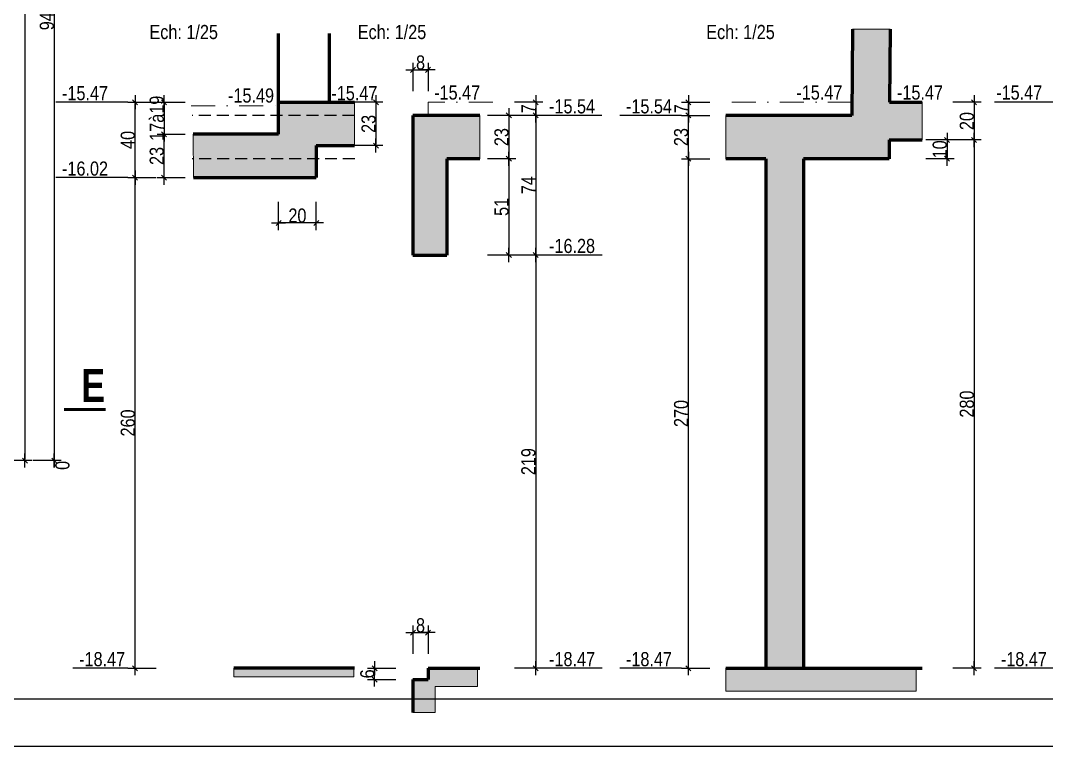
# Model space of a CAD drawing. Header units: centimetres. Extents: x 10803 to 23268, y -4986 to -786.
# Drawn here: x 18609 to 19696, y -4986 to -4216 of the extents above; entities that cross this region are included whole.
import ezdxf
from ezdxf.enums import TextEntityAlignment as Align

# ---------------------------------------------------------------- set-up
doc = ezdxf.new("R2010")
doc.units = ezdxf.units.CM
doc.header["$PDMODE"] = 1
doc.header["$PDSIZE"] = -2
doc.linetypes.add('CACHEX2', pattern=[19.05, 12.7, -6.35])
doc.linetypes.add('TIRETPTX2', pattern=[50.8, 25.4, -12.7, 0, -12.7])
for name, color, linetype in [('01_cote_gen', 4, 'Continuous'), ('01_murs_sup', 2, 'CACHEX2'), ('01_poch_BN', 9, 'Continuous'), ('01_texte', 230, 'Continuous'), ('AA_COTES', 2, 'Continuous')]:
    doc.layers.add(name, color=color, linetype=linetype)
doc.layers.add('01_murs_coup', color=5, linetype='Continuous', lineweight=60)
doc.layers.add('01_tram_axes', color=2, linetype='TIRETPTX2', lineweight=9)
doc.styles.add('Arial Narrow', font='ARIALN.TTF')
doc.styles.add('impact', font='impact.ttf')
doc.styles.add('STYLE2', font='ARIALN.TTF')
doc.dimstyles.new('JB25', dxfattribs={"dimscale": 0.1, "dimtxt": 150, "dimasz": 15, "dimexe": 0.1, "dimexo": 0.1, "dimgap": 0.09, "dimtad": 1, "dimdec": 1, "dimlfac": 0.5, "dimdsep": 46, "dimtxsty": 'STYLE2', "dimblk1": 'BOND_G', "dimblk2": 'BOND_D', "dimsah": 1, "dimcen": 1.5, "dimdle": 0.01, "dimse1": 1, "dimse2": 1, "dimclrd": 4, "dimclre": 2, "dimclrt": 6, "dimazin": 2, "dimtfac": 2.333333, "dimtdec": 1, "dimtix": 1, "dimtmove": 2, "dimatfit": 3, "dimldrblk": 'BOND_G', "dimfxl": 1, "dimtolj": 1, "dimtzin": 0, "dimarcsym": 0})
doc.dimstyles.new('JB50', dxfattribs={"dimscale": 0.1, "dimtxt": 150, "dimasz": 15, "dimexe": 0.1, "dimexo": 0.1, "dimgap": 0.09, "dimtad": 1, "dimdec": 1, "dimdsep": 46, "dimtxsty": 'STYLE2', "dimblk1": 'BOND_G', "dimblk2": 'BOND_D', "dimsah": 1, "dimcen": 1.5, "dimdle": 0.01, "dimse1": 1, "dimse2": 1, "dimclrd": 4, "dimclre": 2, "dimclrt": 6, "dimazin": 2, "dimtfac": 2.333333, "dimtdec": 1, "dimtix": 1, "dimtmove": 2, "dimatfit": 3, "dimldrblk": 'BOND_G', "dimfxl": 1, "dimtolj": 1, "dimtzin": 0, "dimarcsym": 0})

# ---------------------------------------------------------------- blocks, each defined once
blk = doc.blocks.new('BOND_G')
at = {"layer": 'AA_COTES', "color": 0}
for p, q in [((0, -5), (0, 15)), ((5, 0), (-5, 0)), ((1.77, 1.77), (-1.77, -1.77))]:
    blk.add_line(p, q, dxfattribs=at)
blk = doc.blocks.new('BOND_D')
at = {"layer": 'AA_COTES', "color": 0}
for p, q in [((5, 0), (-5, 0)), ((-1.77, -1.77), (1.77, 1.77)), ((0, 5), (0, -15))]:
    blk.add_line(p, q, dxfattribs=at)
blk = doc.blocks.new('*D1932')
at = {"layer": '01_cote_gen', "color": 4, "lineweight": -2, "transparency": 16777216}
blk.add_line((18613.1, -2095.1), (18613.1, -4681.1), dxfattribs=at)
at = {"layer": 'Defpoints', "color": 0, "lineweight": 0, "transparency": 16777216}
for p in [(18608.7, -2093.6), (18503.6, -4682.6), (18613.1, -4682.6)]:
    blk.add_point(p, dxfattribs=at)
at = {"layer": '01_cote_gen', "color": 4, "lineweight": -2, "transparency": 16777216, "xscale": 1.5, "yscale": 1.5, "zscale": 1.5}
for name, p, rotation in [('BOND_G', (18613.1, -2093.6), 90), ('BOND_D', (18613.1, -4682.6), 270)]:
    blk.add_blockref(name, p, dxfattribs=dict(at, rotation=rotation))
at = {"layer": '01_cote_gen', "color": 6, "lineweight": 0, "transparency": 16777216, "insert": (18605.5, -3388.1), "char_height": 15, "attachment_point": 5, "rotation": 90, "style": 'STYLE2'}
blk.add_mtext('\\A1;2589', dxfattribs=at)
blk = doc.blocks.new('*D1513')
at = {"layer": '01_cote_gen', "color": 4, "lineweight": -2, "transparency": 16777216}
for p, q in [((18644.2, -4681.1), (18644.2, -4679.6)), ((18644.2, -4684.1), (18644.2, -4685.6))]:
    blk.add_line(p, q, dxfattribs=at)
at = {"layer": 'Defpoints', "color": 0, "lineweight": 0, "transparency": 16777216}
for p in [(18464.5, -4682.6), (18636.7, -4682.6), (18644.2, -4682.6)]:
    blk.add_point(p, dxfattribs=at)
at = {"layer": '01_cote_gen', "color": 4, "lineweight": -2, "transparency": 16777216, "xscale": 1.5, "yscale": 1.5, "zscale": 1.5}
for name, rotation in [('BOND_G', 90), ('BOND_D', 270)]:
    blk.add_blockref(name, (18644.2, -4682.6), dxfattribs=dict(at, rotation=rotation))
at = {"layer": '01_cote_gen', "color": 6, "lineweight": 0, "transparency": 16777216, "insert": (18653, -4687.7), "char_height": 15, "attachment_point": 5, "rotation": 90, "style": 'STYLE2'}
blk.add_mtext('\\A1;0', dxfattribs=at)
blk = doc.blocks.new('*D1516')
at = {"layer": '01_cote_gen', "color": 4, "lineweight": -2, "transparency": 16777216}
blk.add_line((18644.2, -3743.1), (18644.2, -4681.1), dxfattribs=at)
at = {"layer": 'Defpoints', "color": 0, "lineweight": 0, "transparency": 16777216}
for p in [(18621.7, -3741.6), (18611.3, -4682.6), (18644.2, -4682.6)]:
    blk.add_point(p, dxfattribs=at)
at = {"layer": '01_cote_gen', "color": 4, "lineweight": -2, "transparency": 16777216, "xscale": 1.5, "yscale": 1.5, "zscale": 1.5}
for name, p, rotation in [('BOND_G', (18644.2, -3741.6), 90), ('BOND_D', (18644.2, -4682.6), 270)]:
    blk.add_blockref(name, p, dxfattribs=dict(at, rotation=rotation))
at = {"layer": '01_cote_gen', "color": 6, "lineweight": 0, "transparency": 16777216, "insert": (18636.5, -4212.1), "char_height": 15, "attachment_point": 5, "rotation": 90, "style": 'STYLE2'}
blk.add_mtext('\\A1;941', dxfattribs=at)
blk = doc.blocks.new('*D1602')
at = {"layer": '01_cote_gen', "color": 4, "lineweight": -2, "transparency": 16777216}
blk.add_line((19154.6, -4304.2), (19154.6, -4315.2), dxfattribs=at)
at = {"layer": 'Defpoints', "color": 0, "lineweight": 0, "transparency": 16777216}
for p in [(19102.5, -4302.7), (19102.5, -4316.7), (19154.6, -4316.7)]:
    blk.add_point(p, dxfattribs=at)
at = {"layer": '01_cote_gen', "color": 4, "lineweight": -2, "transparency": 16777216, "xscale": 1.5, "yscale": 1.5, "zscale": 1.5}
for name, p, rotation in [('BOND_G', (19154.6, -4302.7), 90), ('BOND_D', (19154.6, -4316.7), 270)]:
    blk.add_blockref(name, p, dxfattribs=dict(at, rotation=rotation))
at = {"layer": '01_cote_gen', "color": 6, "lineweight": 0, "transparency": 16777216, "insert": (19147, -4309.7), "char_height": 15, "attachment_point": 5, "rotation": 90, "style": 'STYLE2'}
blk.add_mtext('\\A1;7', dxfattribs=at)
blk = doc.blocks.new('*D1603')
at = {"layer": '01_cote_gen', "color": 4, "lineweight": -2, "transparency": 16777216}
blk.add_line((19126.1, -4318.2), (19126.1, -4361.2), dxfattribs=at)
at = {"layer": 'Defpoints', "color": 0, "lineweight": 0, "transparency": 16777216}
for p in [(19109.1, -4316.7), (19109.1, -4362.7), (19126.1, -4362.7)]:
    blk.add_point(p, dxfattribs=at)
at = {"layer": '01_cote_gen', "color": 4, "lineweight": -2, "transparency": 16777216, "xscale": 1.5, "yscale": 1.5, "zscale": 1.5}
for name, p, rotation in [('BOND_G', (19126.1, -4316.7), 90), ('BOND_D', (19126.1, -4362.7), 270)]:
    blk.add_blockref(name, p, dxfattribs=dict(at, rotation=rotation))
at = {"layer": '01_cote_gen', "color": 6, "lineweight": 0, "transparency": 16777216, "insert": (19118.4, -4339.7), "char_height": 15, "attachment_point": 5, "rotation": 90, "style": 'STYLE2'}
blk.add_mtext('\\A1;23', dxfattribs=at)
blk = doc.blocks.new('*D2037')
at = {"layer": '01_cote_gen', "color": 4, "lineweight": -2, "transparency": 16777216}
blk.add_line((19126.1, -4364.2), (19126.1, -4463.2), dxfattribs=at)
at = {"layer": 'Defpoints', "color": 0, "lineweight": 0, "transparency": 16777216}
for p in [(19113.3, -4362.7), (19060.5, -4464.7), (19126.1, -4464.7)]:
    blk.add_point(p, dxfattribs=at)
at = {"layer": '01_cote_gen', "color": 4, "lineweight": -2, "transparency": 16777216, "xscale": 1.5, "yscale": 1.5, "zscale": 1.5}
for name, p, rotation in [('BOND_G', (19126.1, -4362.7), 90), ('BOND_D', (19126.1, -4464.7), 270)]:
    blk.add_blockref(name, p, dxfattribs=dict(at, rotation=rotation))
at = {"layer": '01_cote_gen', "color": 6, "lineweight": 0, "transparency": 16777216, "insert": (19118.4, -4413.7), "char_height": 15, "attachment_point": 5, "rotation": 90, "style": 'STYLE2'}
blk.add_mtext('\\A1;51', dxfattribs=at)
blk = doc.blocks.new('*D1604')
at = {"layer": '01_cote_gen', "color": 4, "lineweight": -2, "transparency": 16777216}
blk.add_line((19154.6, -4318.2), (19154.6, -4463.2), dxfattribs=at)
at = {"layer": 'Defpoints', "color": 0, "lineweight": 0, "transparency": 16777216}
for p in [(19133.6, -4316.7), (19133.6, -4464.7), (19154.6, -4464.7)]:
    blk.add_point(p, dxfattribs=at)
at = {"layer": '01_cote_gen', "color": 4, "lineweight": -2, "transparency": 16777216, "xscale": 1.5, "yscale": 1.5, "zscale": 1.5}
for name, p, rotation in [('BOND_G', (19154.6, -4316.7), 90), ('BOND_D', (19154.6, -4464.7), 270)]:
    blk.add_blockref(name, p, dxfattribs=dict(at, rotation=rotation))
at = {"layer": '01_cote_gen', "color": 6, "lineweight": 0, "transparency": 16777216, "insert": (19147, -4390.7), "char_height": 15, "attachment_point": 5, "rotation": 90, "style": 'STYLE2'}
blk.add_mtext('\\A1;74', dxfattribs=at)
blk = doc.blocks.new('*D1605')
at = {"layer": '01_cote_gen', "color": 4, "lineweight": -2, "transparency": 16777216}
blk.add_line((19154.6, -4466.2), (19154.6, -4901.2), dxfattribs=at)
at = {"layer": 'Defpoints', "color": 0, "lineweight": 0, "transparency": 16777216}
for p in [(19050.7, -4464.7), (19065, -4902.7), (19154.6, -4902.7)]:
    blk.add_point(p, dxfattribs=at)
at = {"layer": '01_cote_gen', "color": 4, "lineweight": -2, "transparency": 16777216, "xscale": 1.5, "yscale": 1.5, "zscale": 1.5}
for name, p, rotation in [('BOND_G', (19154.6, -4464.7), 90), ('BOND_D', (19154.6, -4902.7), 270)]:
    blk.add_blockref(name, p, dxfattribs=dict(at, rotation=rotation))
at = {"layer": '01_cote_gen', "color": 6, "lineweight": 0, "transparency": 16777216, "insert": (19146.9, -4683.7), "char_height": 15, "attachment_point": 5, "rotation": 90, "style": 'STYLE2'}
blk.add_mtext('\\A1;219', dxfattribs=at)
blk = doc.blocks.new('*D2038')
at = {"layer": '01_cote_gen', "color": 4, "lineweight": -2, "transparency": 16777216}
blk.add_line((19026, -4268.4), (19039, -4268.4), dxfattribs=at)
at = {"layer": 'Defpoints', "color": 0, "lineweight": 0, "transparency": 16777216}
for p in [(19040.5, -4268.4), (19040.5, -4302.7), (19024.5, -4316.7)]:
    blk.add_point(p, dxfattribs=at)
at = {"layer": '01_cote_gen', "color": 4, "lineweight": -2, "transparency": 16777216, "xscale": 1.5, "yscale": 1.5, "zscale": 1.5, "rotation": 180}
blk.add_blockref('BOND_G', (19024.5, -4268.4), dxfattribs=at)
at = {"layer": '01_cote_gen', "color": 4, "lineweight": -2, "transparency": 16777216, "xscale": 1.5, "yscale": 1.5, "zscale": 1.5}
blk.add_blockref('BOND_D', (19040.5, -4268.4), dxfattribs=at)
at = {"layer": '01_cote_gen', "color": 6, "lineweight": 0, "transparency": 16777216, "insert": (19032.5, -4260.7), "char_height": 15, "attachment_point": 5, "style": 'STYLE2'}
blk.add_mtext('\\A1;8', dxfattribs=at)
blk = doc.blocks.new('*D2039')
at = {"layer": '01_cote_gen', "color": 4, "lineweight": -2, "transparency": 16777216}
blk.add_line((19026, -4864.9), (19039, -4864.9), dxfattribs=at)
at = {"layer": 'Defpoints', "color": 0, "lineweight": 0, "transparency": 16777216}
for p in [(19040.5, -4864.9), (19040.5, -4902.7), (19024.5, -4914.7)]:
    blk.add_point(p, dxfattribs=at)
at = {"layer": '01_cote_gen', "color": 4, "lineweight": -2, "transparency": 16777216, "xscale": 1.5, "yscale": 1.5, "zscale": 1.5, "rotation": 180}
blk.add_blockref('BOND_G', (19024.5, -4864.9), dxfattribs=at)
at = {"layer": '01_cote_gen', "color": 4, "lineweight": -2, "transparency": 16777216, "xscale": 1.5, "yscale": 1.5, "zscale": 1.5}
blk.add_blockref('BOND_D', (19040.5, -4864.9), dxfattribs=at)
at = {"layer": '01_cote_gen', "color": 6, "lineweight": 0, "transparency": 16777216, "insert": (19032.5, -4857.3), "char_height": 15, "attachment_point": 5, "style": 'STYLE2'}
blk.add_mtext('\\A1;8', dxfattribs=at)
blk = doc.blocks.new('*D2040')
at = {"layer": '01_cote_gen', "color": 4, "lineweight": -2, "transparency": 16777216}
blk.add_line((18983.8, -4913.2), (18983.8, -4904.2), dxfattribs=at)
at = {"layer": 'Defpoints', "color": 0, "lineweight": 0, "transparency": 16777216}
for p in [(18983.8, -4902.7), (19040.5, -4902.7), (19040.5, -4914.7)]:
    blk.add_point(p, dxfattribs=at)
at = {"layer": '01_cote_gen', "color": 4, "lineweight": -2, "transparency": 16777216, "xscale": 1.5, "yscale": 1.5, "zscale": 1.5}
for name, p, rotation in [('BOND_D', (18983.8, -4902.7), 90), ('BOND_G', (18983.8, -4914.7), 270)]:
    blk.add_blockref(name, p, dxfattribs=dict(at, rotation=rotation))
at = {"layer": '01_cote_gen', "color": 6, "lineweight": 0, "transparency": 16777216, "insert": (18976.2, -4908.7), "char_height": 15, "attachment_point": 5, "rotation": 90, "style": 'STYLE2'}
blk.add_mtext('\\A1;6', dxfattribs=at)
blk = doc.blocks.new('*D1606')
at = {"layer": '01_cote_gen', "color": 4, "lineweight": -2, "transparency": 16777216}
blk.add_line((18760.7, -4381.2), (18760.7, -4338.2), dxfattribs=at)
at = {"layer": 'Defpoints', "color": 0, "lineweight": 0, "transparency": 16777216}
for p in [(18760.7, -4336.7), (18789.5, -4336.7), (18877, -4382.7)]:
    blk.add_point(p, dxfattribs=at)
at = {"layer": '01_cote_gen', "color": 4, "lineweight": -2, "transparency": 16777216, "xscale": 1.5, "yscale": 1.5, "zscale": 1.5}
for name, p, rotation in [('BOND_D', (18760.7, -4336.7), 90), ('BOND_G', (18760.7, -4382.7), 270)]:
    blk.add_blockref(name, p, dxfattribs=dict(at, rotation=rotation))
at = {"layer": '01_cote_gen', "color": 6, "lineweight": 0, "transparency": 16777216, "insert": (18753, -4359.7), "char_height": 15, "attachment_point": 5, "rotation": 90, "style": 'STYLE2'}
blk.add_mtext('\\A1;23', dxfattribs=at)
blk = doc.blocks.new('*D1607')
at = {"layer": '01_cote_gen', "color": 4, "lineweight": -2, "transparency": 16777216}
blk.add_line((18729.9, -4381.2), (18729.9, -4304.2), dxfattribs=at)
at = {"layer": 'Defpoints', "color": 0, "lineweight": 0, "transparency": 16777216}
for p in [(18729.9, -4302.7), (18837, -4302.7), (18822.2, -4382.7)]:
    blk.add_point(p, dxfattribs=at)
at = {"layer": '01_cote_gen', "color": 4, "lineweight": -2, "transparency": 16777216, "xscale": 1.5, "yscale": 1.5, "zscale": 1.5}
for name, p, rotation in [('BOND_D', (18729.9, -4302.7), 90), ('BOND_G', (18729.9, -4382.7), 270)]:
    blk.add_blockref(name, p, dxfattribs=dict(at, rotation=rotation))
at = {"layer": '01_cote_gen', "color": 6, "lineweight": 0, "transparency": 16777216, "insert": (18722.3, -4342.7), "char_height": 15, "attachment_point": 5, "rotation": 90, "style": 'STYLE2'}
blk.add_mtext('\\A1;40', dxfattribs=at)
blk = doc.blocks.new('*D2041')
at = {"layer": '01_cote_gen', "color": 4, "lineweight": -2, "transparency": 16777216}
blk.add_line((18985.2, -4304.2), (18985.2, -4347.2), dxfattribs=at)
at = {"layer": 'Defpoints', "color": 0, "lineweight": 0, "transparency": 16777216}
for p in [(18962.7, -4302.7), (18962.7, -4348.7), (18985.2, -4348.7)]:
    blk.add_point(p, dxfattribs=at)
at = {"layer": '01_cote_gen', "color": 4, "lineweight": -2, "transparency": 16777216, "xscale": 1.5, "yscale": 1.5, "zscale": 1.5}
for name, p, rotation in [('BOND_G', (18985.2, -4302.7), 90), ('BOND_D', (18985.2, -4348.7), 270)]:
    blk.add_blockref(name, p, dxfattribs=dict(at, rotation=rotation))
at = {"layer": '01_cote_gen', "color": 6, "lineweight": 0, "transparency": 16777216, "insert": (18977.5, -4325.7), "char_height": 15, "attachment_point": 5, "rotation": 90, "style": 'STYLE2'}
blk.add_mtext('\\A1;23', dxfattribs=at)
blk = doc.blocks.new('*D2042')
at = {"layer": '01_cote_gen', "color": 4, "lineweight": -2, "transparency": 16777216}
blk.add_line((19316.5, -4901.2), (19316.5, -4364.2), dxfattribs=at)
at = {"layer": 'Defpoints', "color": 0, "lineweight": 0, "transparency": 16777216}
for p in [(19316.5, -4362.7), (19339, -4362.7), (19356, -4902.7)]:
    blk.add_point(p, dxfattribs=at)
at = {"layer": '01_cote_gen', "color": 4, "lineweight": -2, "transparency": 16777216, "xscale": 1.5, "yscale": 1.5, "zscale": 1.5}
for name, p, rotation in [('BOND_D', (19316.5, -4362.7), 90), ('BOND_G', (19316.5, -4902.7), 270)]:
    blk.add_blockref(name, p, dxfattribs=dict(at, rotation=rotation))
at = {"layer": '01_cote_gen', "color": 6, "lineweight": 0, "transparency": 16777216, "insert": (19308.8, -4632.7), "char_height": 15, "attachment_point": 5, "rotation": 90, "style": 'STYLE2'}
blk.add_mtext('\\A1;270', dxfattribs=at)
blk = doc.blocks.new('*D1608')
at = {"layer": '01_cote_gen', "color": 4, "lineweight": -2, "transparency": 16777216}
blk.add_line((19316.5, -4361.2), (19316.5, -4318.2), dxfattribs=at)
at = {"layer": 'Defpoints', "color": 0, "lineweight": 0, "transparency": 16777216}
for p in [(19316.5, -4316.7), (19339, -4316.7), (19339, -4362.7)]:
    blk.add_point(p, dxfattribs=at)
at = {"layer": '01_cote_gen', "color": 4, "lineweight": -2, "transparency": 16777216, "xscale": 1.5, "yscale": 1.5, "zscale": 1.5}
for name, p, rotation in [('BOND_D', (19316.5, -4316.7), 90), ('BOND_G', (19316.5, -4362.7), 270)]:
    blk.add_blockref(name, p, dxfattribs=dict(at, rotation=rotation))
at = {"layer": '01_cote_gen', "color": 6, "lineweight": 0, "transparency": 16777216, "insert": (19308.8, -4339.7), "char_height": 15, "attachment_point": 5, "rotation": 90, "style": 'STYLE2'}
blk.add_mtext('\\A1;23', dxfattribs=at)
blk = doc.blocks.new('*D1609')
at = {"layer": '01_cote_gen', "color": 4, "lineweight": -2, "transparency": 16777216}
blk.add_line((19316.5, -4315.2), (19316.5, -4304.2), dxfattribs=at)
at = {"layer": 'Defpoints', "color": 0, "lineweight": 0, "transparency": 16777216}
for p in [(19316.5, -4302.7), (19339, -4302.7), (19339, -4316.7)]:
    blk.add_point(p, dxfattribs=at)
at = {"layer": '01_cote_gen', "color": 4, "lineweight": -2, "transparency": 16777216, "xscale": 1.5, "yscale": 1.5, "zscale": 1.5}
for name, p, rotation in [('BOND_D', (19316.5, -4302.7), 90), ('BOND_G', (19316.5, -4316.7), 270)]:
    blk.add_blockref(name, p, dxfattribs=dict(at, rotation=rotation))
at = {"layer": '01_cote_gen', "color": 6, "lineweight": 0, "transparency": 16777216, "insert": (19309, -4309.7), "char_height": 15, "attachment_point": 5, "rotation": 90, "style": 'STYLE2'}
blk.add_mtext('\\A1;7', dxfattribs=at)
blk = doc.blocks.new('*D1610')
at = {"layer": '01_cote_gen', "color": 4, "lineweight": -2, "transparency": 16777216}
blk.add_line((19619.3, -4304.2), (19619.3, -4341.2), dxfattribs=at)
at = {"layer": 'Defpoints', "color": 0, "lineweight": 0, "transparency": 16777216}
for p in [(19593, -4302.7), (19593, -4342.7), (19619.3, -4342.7)]:
    blk.add_point(p, dxfattribs=at)
at = {"layer": '01_cote_gen', "color": 4, "lineweight": -2, "transparency": 16777216, "xscale": 1.5, "yscale": 1.5, "zscale": 1.5}
for name, p, rotation in [('BOND_G', (19619.3, -4302.7), 90), ('BOND_D', (19619.3, -4342.7), 270)]:
    blk.add_blockref(name, p, dxfattribs=dict(at, rotation=rotation))
at = {"layer": '01_cote_gen', "color": 6, "lineweight": 0, "transparency": 16777216, "insert": (19611.6, -4322.7), "char_height": 15, "attachment_point": 5, "rotation": 90, "style": 'STYLE2'}
blk.add_mtext('\\A1;20', dxfattribs=at)
blk = doc.blocks.new('*D2043')
at = {"layer": '01_cote_gen', "color": 4, "lineweight": -2, "transparency": 16777216}
blk.add_line((19590.6, -4344.2), (19590.6, -4361.2), dxfattribs=at)
at = {"layer": 'Defpoints', "color": 0, "lineweight": 0, "transparency": 16777216}
for p in [(19546.8, -4342.7), (19529.1, -4362.7), (19590.6, -4362.7)]:
    blk.add_point(p, dxfattribs=at)
at = {"layer": '01_cote_gen', "color": 4, "lineweight": -2, "transparency": 16777216, "xscale": 1.5, "yscale": 1.5, "zscale": 1.5}
for name, p, rotation in [('BOND_G', (19590.6, -4342.7), 90), ('BOND_D', (19590.6, -4362.7), 270)]:
    blk.add_blockref(name, p, dxfattribs=dict(at, rotation=rotation))
at = {"layer": '01_cote_gen', "color": 6, "lineweight": 0, "transparency": 16777216, "insert": (19582.9, -4352.7), "char_height": 15, "attachment_point": 5, "rotation": 90, "style": 'STYLE2'}
blk.add_mtext('\\A1;10', dxfattribs=at)
blk = doc.blocks.new('*D2044')
at = {"layer": '01_cote_gen', "color": 4, "lineweight": -2, "transparency": 16777216}
blk.add_line((19619.3, -4344.2), (19619.3, -4901.2), dxfattribs=at)
at = {"layer": 'Defpoints', "color": 0, "lineweight": 0, "transparency": 16777216}
for p in [(19604.5, -4342.7), (19564.3, -4902.7), (19619.3, -4902.7)]:
    blk.add_point(p, dxfattribs=at)
at = {"layer": '01_cote_gen', "color": 4, "lineweight": -2, "transparency": 16777216, "xscale": 1.5, "yscale": 1.5, "zscale": 1.5}
for name, p, rotation in [('BOND_G', (19619.3, -4342.7), 90), ('BOND_D', (19619.3, -4902.7), 270)]:
    blk.add_blockref(name, p, dxfattribs=dict(at, rotation=rotation))
at = {"layer": '01_cote_gen', "color": 6, "lineweight": 0, "transparency": 16777216, "insert": (19611.6, -4622.7), "char_height": 15, "attachment_point": 5, "rotation": 90, "style": 'STYLE2'}
blk.add_mtext('\\A1;280', dxfattribs=at)
blk = doc.blocks.new('*D1611')
at = {"layer": '01_cote_gen', "color": 4, "lineweight": -2, "transparency": 16777216}
blk.add_line((18729.9, -4901.2), (18729.9, -4384.2), dxfattribs=at)
at = {"layer": 'Defpoints', "color": 0, "lineweight": 0, "transparency": 16777216}
for p in [(18729.9, -4382.7), (18794.4, -4382.7), (18789.5, -4902.7)]:
    blk.add_point(p, dxfattribs=at)
at = {"layer": '01_cote_gen', "color": 4, "lineweight": -2, "transparency": 16777216, "xscale": 1.5, "yscale": 1.5, "zscale": 1.5}
for name, p, rotation in [('BOND_D', (18729.9, -4382.7), 90), ('BOND_G', (18729.9, -4902.7), 270)]:
    blk.add_blockref(name, p, dxfattribs=dict(at, rotation=rotation))
at = {"layer": '01_cote_gen', "color": 6, "lineweight": 0, "transparency": 16777216, "insert": (18722.3, -4642.7), "char_height": 15, "attachment_point": 5, "rotation": 90, "style": 'STYLE2'}
blk.add_mtext('\\A1;260', dxfattribs=at)
blk = doc.blocks.new('*D1612')
at = {"layer": '01_cote_gen', "color": 4, "lineweight": -2, "transparency": 16777216}
blk.add_line((18920.5, -4430.7), (18883.5, -4430.7), dxfattribs=at)
at = {"layer": 'Defpoints', "color": 0, "lineweight": 0, "transparency": 16777216}
for p in [(18882, -1578.8), (18922, -4386.7), (18882, -4430.7)]:
    blk.add_point(p, dxfattribs=at)
at = {"layer": '01_cote_gen', "color": 4, "lineweight": -2, "transparency": 16777216, "xscale": 1.5, "yscale": 1.5, "zscale": 1.5, "rotation": 180}
blk.add_blockref('BOND_D', (18882, -4430.7), dxfattribs=at)
at = {"layer": '01_cote_gen', "color": 4, "lineweight": -2, "transparency": 16777216, "xscale": 1.5, "yscale": 1.5, "zscale": 1.5}
blk.add_blockref('BOND_G', (18922, -4430.7), dxfattribs=at)
at = {"layer": '01_cote_gen', "color": 6, "lineweight": 0, "transparency": 16777216, "insert": (18902, -4423), "char_height": 15, "attachment_point": 5, "style": 'STYLE2'}
blk.add_mtext('\\A1;20', dxfattribs=at)
blk = doc.blocks.new('*D2228')
at = {"layer": '01_cote_gen', "color": 4, "lineweight": -2, "transparency": 16777216}
for p, q in [((18760.7, -4301.2), (18760.7, -4299.7)), ((18760.7, -4302.7), (18760.7, -4336.7)), ((18760.7, -4338.2), (18760.7, -4339.7))]:
    blk.add_line(p, q, dxfattribs=at)
at = {"layer": 'Defpoints', "color": 0, "lineweight": 0, "transparency": 16777216}
for p in [(18882, -4302.7), (18760.7, -4336.7), (18882, -4336.7)]:
    blk.add_point(p, dxfattribs=at)
at = {"layer": '01_cote_gen', "color": 4, "lineweight": -2, "transparency": 16777216, "xscale": 1.5, "yscale": 1.5, "zscale": 1.5}
for name, p, rotation in [('BOND_G', (18760.7, -4302.7), 270), ('BOND_D', (18760.7, -4336.7), 90)]:
    blk.add_blockref(name, p, dxfattribs=dict(at, rotation=rotation))
at = {"layer": '01_cote_gen', "color": 6, "lineweight": 0, "transparency": 16777216, "insert": (18753, -4319.7), "char_height": 15, "attachment_point": 5, "rotation": 90, "style": 'STYLE2'}
blk.add_mtext('\\A1;17à19', dxfattribs=at)

msp = doc.modelspace()

# ---------------------------------------------------------------- hatches: boundary and pattern name
at = {"layer": '01_poch_BN', "lineweight": 0}
h = msp.add_hatch(color=256, dxfattribs=at)
h.dxf.hatch_style = 1
h.paths.add_polyline_path([(19557.93, -4902.69), (19356.03, -4902.69), (19356.03, -4926.92), (19557.93, -4926.92)])
h.paths.add_polyline_path([(19438.44, -4362.69), (19529.11, -4362.69), (19529.32, -4342.69), (19564.27, -4342.69), (19564.27, -4302.69), (19529.74, -4302.69), (19530.4, -4225.43), (19490.4, -4225.43), (19489.6, -4316.69), (19356.03, -4316.69), (19356.03, -4362.69), (19398.44, -4362.69), (19398.44, -4902.69), (19438.44, -4902.69)])
h = msp.add_hatch(color=256, dxfattribs=at)
h.dxf.hatch_style = 1
h.paths.add_polyline_path([(18962.67, -4302.69), (18882.01, -4302.69), (18882.01, -4316.69), (18962.67, -4316.69)])
h.paths.add_polyline_path([(18962.67, -4316.69), (18882.01, -4316.69), (18882.01, -4336.69), (18791.4, -4336.69), (18791.7, -4362.69), (18922.01, -4362.69), (18922.01, -4348.69), (18962.67, -4348.69)])
h.paths.add_polyline_path([(18922.01, -4362.69), (18791.7, -4362.69), (18791.93, -4382.69), (18922.01, -4382.69)])
h = msp.add_hatch(color=256, dxfattribs=at)
h.dxf.hatch_style = 1
h.paths.add_polyline_path([(19047.89, -4922.17), (19092.71, -4922.17), (19092.71, -4902.69), (19040.47, -4902.69), (19040.47, -4914.69), (19024.47, -4914.69), (19024.47, -4949.65), (19047.89, -4949.65)])
h.paths.add_polyline_path([(19060.47, -4362.69), (19095.31, -4362.69), (19095.31, -4316.69), (19024.47, -4316.69), (19024.47, -4464.69), (19060.47, -4464.69)])
h = msp.add_hatch(color=256, dxfattribs=at)
h.dxf.hatch_style = 1
h.paths.add_polyline_path([(18961.93, -4902.69), (18834.52, -4902.69), (18834.52, -4911.84), (18961.93, -4911.84)])

# ---------------------------------------------------------------- linework, layer by layer
at = {"layer": '01_cote_gen'}
msp.add_line((22217.59, -4985.67), (13149.26, -4985.67), dxfattribs=at)
at = {"layer": '01_murs_coup', "color": 2, "ltscale": 2}
for p, q in [((18882.01, -4302.69), (18882.01, -4229.81)), ((18936.01, -4302.69), (18936.01, -4229.81))]:
    msp.add_line(p, q, dxfattribs=at)
at = {"layer": '01_murs_coup'}
for p, q in [((19490.4, -4225.43), (19489.6, -4316.69)), ((19530.4, -4225.43), (19529.74, -4302.69)), ((18882.01, -4302.69), (18962.67, -4302.69)), ((18882.01, -4336.69), (18882.01, -4302.69)), ((19529.74, -4302.69), (19564.27, -4302.69)), ((19095.31, -4316.69), (19024.47, -4316.69)), ((19024.47, -4316.69), (19024.47, -4464.69)), ((19489.6, -4316.69), (19356.03, -4316.69)), ((18882.01, -4336.69), (18791.4, -4336.69)), ((18922.01, -4348.69), (18962.67, -4348.69)), ((18922.01, -4348.69), (18922.01, -4382.69)), ((19529.32, -4342.69), (19529.11, -4362.69)), ((19529.32, -4342.69), (19564.27, -4342.69)), ((19095.31, -4362.69), (19060.47, -4362.69)), ((19060.47, -4362.69), (19060.47, -4464.69)), ((19398.44, -4362.69), (19356.03, -4362.69)), ((19398.44, -4362.69), (19398.44, -4902.69)), ((19529.11, -4362.69), (19438.44, -4362.69)), ((19438.44, -4362.69), (19438.44, -4902.69)), ((18791.93, -4382.69), (18922.01, -4382.69)), ((19024.47, -4464.69), (19060.47, -4464.69)), ((18962.67, -4902.69), (18834.52, -4902.69)), ((19040.47, -4902.69), (19095.31, -4902.69)), ((19040.47, -4902.69), (19040.47, -4914.69)), ((19356.03, -4902.69), (19564.27, -4902.69)), ((19024.47, -4914.69), (19040.47, -4914.69)), ((19024.47, -4914.69), (19024.47, -4949.65))]:
    msp.add_line(p, q, dxfattribs=at)
at = {"layer": '01_murs_sup'}
for p, q in [((18962.51, -4316.69), (18790.5, -4316.69)), ((18963.01, -4362.69), (18790.5, -4362.69))]:
    msp.add_line(p, q, dxfattribs=at)
at = {"layer": '01_poch_BN', "lineweight": 0}
for p, q in [((19530.4, -4225.43), (19490.4, -4225.43)), ((18962.67, -4302.69), (18962.67, -4348.69)), ((19564.27, -4302.69), (19564.27, -4342.69)), ((19095.31, -4316.69), (19095.31, -4362.69)), ((19356.03, -4316.69), (19356.03, -4362.69)), ((18791.4, -4336.69), (18791.93, -4382.69)), ((18834.52, -4902.69), (18834.52, -4911.84)), ((18961.93, -4911.84), (18961.93, -4902.69)), ((19092.71, -4922.17), (19092.71, -4902.69)), ((19356.03, -4902.69), (19356.03, -4926.92)), ((19557.93, -4926.92), (19557.93, -4902.69)), ((18834.52, -4911.84), (18961.93, -4911.84)), ((19047.89, -4949.65), (19047.89, -4922.17)), ((19047.89, -4922.17), (19092.71, -4922.17)), ((19356.03, -4926.92), (19557.93, -4926.92)), ((19024.47, -4949.65), (19047.89, -4949.65))]:
    msp.add_line(p, q, dxfattribs=at)
at = {"layer": '01_texte'}
for p, q in [((18722.43, -4302.69), (18645.8, -4302.69)), ((19706.41, -4302.69), (19640.97, -4302.69)), ((19224.57, -4316.69), (19162.05, -4316.69)), ((19309.01, -4316.69), (19243.58, -4316.69)), ((18722.43, -4382.69), (18645.8, -4382.69)), ((19225.09, -4464.69), (19162.05, -4464.69)), ((18722.43, -4902.69), (18663.96, -4902.69)), ((19225.09, -4902.69), (19162.05, -4902.69)), ((19309.01, -4902.69), (19243.58, -4902.69)), ((19706.41, -4902.69), (19640.97, -4902.69)), ((22217.59, -4935.67), (13199.26, -4935.67))]:
    msp.add_line(p, q, dxfattribs=at)
at = {"layer": '01_texte', "const_width": 3}
msp.add_lwpolyline([(18698.75, -4628.43), (18654.5, -4628.43)], dxfattribs=at)
at = {"layer": '01_tram_axes'}
for p, q in [((19109.08, -4302.69), (19040.47, -4302.69)), ((19040.47, -4302.69), (19040.47, -4316.69)), ((19489.79, -4302.69), (19356.03, -4302.69)), ((18789.5, -4306.69), (18882.01, -4306.69))]:
    msp.add_line(p, q, dxfattribs=at)

# ---------------------------------------------------------------- texts
at = {"layer": '01_texte', "style": 'Arial Narrow'}
for p in [(18781.47, -4240.3), (19002.26, -4240.3), (19371.68, -4240.3)]:
    msp.add_text('Ech: 1/25', height=15, dxfattribs=at).set_placement(p, align=Align.BOTTOM_CENTER)
for s, p in [('-15.47', (18652.51, -4300.57)), ('-15.49', (18828.51, -4303.07)), ('-15.47', (18938.01, -4300.57)), ('-15.47', (19046.96, -4299.94)), ('-15.47', (19430.88, -4299.94)), ('-15.47', (19537.53, -4299.94)), ('-15.47', (19642.7, -4299.94)), ('-15.54', (19168.76, -4314.57)), ('-15.54', (19250.28, -4314.57)), ('-16.02', (18652.51, -4380.57)), ('-16.28', (19168.76, -4462.57)), ('-18.47', (18670.67, -4900.57)), ('-18.47', (19168.76, -4900.57)), ('-18.47', (19250.28, -4900.57)), ('-18.47', (19647.68, -4900.57))]:
    msp.add_text(s, height=15, dxfattribs=at).set_placement(p)
at = {"layer": '01_texte', "style": 'impact'}
msp.add_text('E', height=35, rotation=0, dxfattribs=at).set_placement((18685.52, -4630.98), align=Align.BOTTOM_CENTER)

# ---------------------------------------------------------------- dimensions: what is measured, and where the dimension line sits
at = {"layer": '01_cote_gen', "lineweight": 0}
for base, p1, p2, picture, middle in [((18882.01, -4430.67), (18922.01, -4386.71), (18882.01, -1578.79), '*D1612', (18902.01, -4423.01)), ((19040.47, -4268.4), (19024.47, -4316.69), (19040.47, -4302.69), '*D2038', (19032.47, -4260.74)), ((19040.47, -4864.94), (19024.47, -4914.69), (19040.47, -4902.69), '*D2039', (19032.47, -4857.28))]:
    dim = msp.add_linear_dim(base=base, p1=p1, p2=p2, dimstyle='JB25', dxfattribs=at)
    dim.commit()
    dim.dimension.update_dxf_attribs({"geometry": picture, "text_midpoint": middle})
for base, p1, p2, dimstyle, picture, middle in [((18613.12, -4682.61), (18608.73, -2093.61), (18503.63, -4682.61), 'JB50', '*D1932', (18605.45, -3388.11)), ((18644.2, -4682.61), (18621.7, -3741.61), (18611.28, -4682.61), 'JB50', '*D1516', (18636.54, -4212.11)), ((18729.93, -4302.69), (18822.16, -4382.69), (18837.01, -4302.69), 'JB25', '*D1607', (18722.27, -4342.69)), ((18985.18, -4348.69), (18962.67, -4302.69), (18962.67, -4348.69), 'JB25', '*D2041', (18977.51, -4325.69)), ((19154.55, -4316.69), (19102.53, -4302.69), (19102.53, -4316.69), 'JB25', '*D1602', (19147.04, -4309.69)), ((19316.51, -4302.69), (19339.01, -4316.69), (19339.01, -4302.69), 'JB25', '*D1609', (19309, -4309.69)), ((19619.3, -4342.69), (19592.97, -4302.69), (19592.97, -4342.69), 'JB25', '*D1610', (19611.63, -4322.69)), ((19126.05, -4362.69), (19109.08, -4316.69), (19109.08, -4362.69), 'JB25', '*D1603', (19118.38, -4339.69)), ((19154.55, -4464.69), (19133.55, -4316.69), (19133.55, -4464.69), 'JB25', '*D1604', (19147.04, -4390.69)), ((19316.51, -4316.69), (19339.01, -4362.69), (19339.01, -4316.69), 'JB25', '*D1608', (19308.84, -4339.69)), ((18760.66, -4336.69), (18877.01, -4382.69), (18789.51, -4336.69), 'JB25', '*D1606', (18752.99, -4359.69)), ((19590.59, -4362.69), (19546.79, -4342.69), (19529.11, -4362.69), 'JB25', '*D2043', (19582.92, -4352.69)), ((19619.3, -4902.69), (19604.47, -4342.69), (19564.27, -4902.69), 'JB25', '*D2044', (19611.63, -4622.69)), ((19126.05, -4464.69), (19113.32, -4362.69), (19060.47, -4464.69), 'JB25', '*D2037', (19118.38, -4413.69)), ((19316.51, -4362.69), (19356.03, -4902.69), (19339.01, -4362.69), 'JB25', '*D2042', (19308.84, -4632.69)), ((18729.93, -4382.69), (18789.52, -4902.69), (18794.43, -4382.69), 'JB25', '*D1611', (18722.27, -4642.69)), ((19154.55, -4902.69), (19050.74, -4464.69), (19064.95, -4902.69), 'JB25', '*D1605', (19146.88, -4683.69)), ((18983.84, -4902.69), (19040.47, -4914.69), (19040.47, -4902.69), 'JB25', '*D2040', (18976.17, -4908.69))]:
    dim = msp.add_linear_dim(base=base, p1=p1, p2=p2, angle=90, dimstyle=dimstyle, dxfattribs=at)
    dim.commit()
    dim.dimension.update_dxf_attribs({"geometry": picture, "text_midpoint": middle})
dim = msp.add_linear_dim(base=(18760.66, -4336.69), p1=(18882.01, -4302.69), p2=(18882.01, -4336.69), angle=90, text='17à19', dimstyle='JB25', dxfattribs=at)
dim.commit()
dim.dimension.update_dxf_attribs({"geometry": '*D2228', "text_midpoint": (18752.98, -4319.69)})
dim = msp.add_linear_dim(base=(18644.20313574, -4682.60904993), p1=(18636.70313574, -4682.60904993), p2=(18464.51154999, -4682.60904993), angle=90, dimstyle='JB50', dxfattribs=at)
dim.commit()
dim.dimension.update_dxf_attribs({"geometry": '*D1513', "text_midpoint": (18652.99960246, -4687.68940125), "dimtype": 160})

doc.saveas('drawing.dxf')
